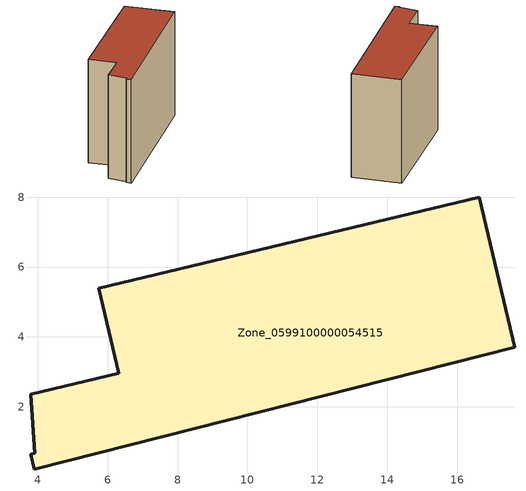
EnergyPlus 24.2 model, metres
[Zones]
Zone_0599100000054515
 floor ground (C_G): 16.64,8.01 17.66,3.71 3.89,0.22 3.79,0.64 3.91,0.67 3.8,2.36 6.32,2.96 5.74,5.4 z0
 wall outside (C_F): 17.66,3.71 16.64,8.01 5.74,5.4 6.32,2.96 3.8,2.36 3.91,0.67 3.79,0.64 3.89,0.22 17.66,3.71 z0:9.56
 roof outside (C_R): 3.79,0.64 3.89,0.22 17.66,3.71 16.64,8.01 5.74,5.4 6.32,2.96 3.8,2.36 3.91,0.67 z9.56
[BUILDING]
Pand.0599100000054515: North Axis=0; Terrain=City; Loads Convergence Tolerance Value=0.04; Temperature Convergence Tolerance Value=0.4; Solar Distribution=FullExterior; Maximum Number of Warmup Days=25; Minimum Number of Warmup Days=1
[Site:Location]
Rotterdam.The.Hague.AP_ZH_NLD Design_Conditions: Latitude=51.96; Longitude=4.45; Time Zone=1; Elevation=-4.5
[SITE:GROUNDTEMPERATURE:BUILDINGSURFACE]
18, 18, 18, 18, 18, 18, 18, 18, 18, 18, 18, 18
[MATERIAL] Thermal Absorptance=0.9; Solar Absorptance=0.7; Visible Absorptance=0.7
Name | Roughness | Thickness | Conductivity | Density | Specific Heat
G.TI.1946 | MediumSmooth | 0.15 | 1 | 540 | 1210
F.TI.1946 | Rough | 0.3 | 0.857143 | 1920 | 840
R.TI.1946 | MediumRough | 0.2 | 0.1 | 1500 | 1000
[CONSTRUCTION]
C_G: G.TI.1946
C_F: F.TI.1946
C_R: R.TI.1946
[ZONE]
Zone_0599100000054515: Type=1; Multiplier=1; Ceiling Height=Autocalculate; Volume=Autocalculate; Floor Area=autocalculate; Part of Total Floor Area=Yes
[ZONEINFILTRATION:DESIGNFLOWRATE]
Infil_Zone_0599100000054515: Zone or ZoneList or Space or SpaceList=Zone_0599100000054515; Schedule=AlwaysOn; Design Flow Rate Calculation Method=Flow/Area; Flow Rate per Floor Area=0.003; Constant Term Coefficient=1; Temperature Term Coefficient=0; Velocity Term Coefficient=0; Velocity Squared Term Coefficient=0
[HVACTEMPLATE:ZONE:IDEALLOADSAIRSYSTEM]
Zone_0599100000054515: Maximum Heating Supply Air Temperature=50; Minimum Cooling Supply Air Temperature=13; Maximum Heating Supply Air Humidity Ratio=0.0156; Minimum Cooling Supply Air Humidity Ratio=0.0077; Heating Limit=NoLimit; Cooling Limit=NoLimit; Dehumidification Control Type=ConstantSensibleHeatRatio; Cooling Sensible Heat Ratio=0.7; Dehumidification Setpoint=60; Humidification Control Type=None; Humidification Setpoint=30; Outdoor Air Method=None; Outdoor Air Flow Rate per Person=0.00944; Outdoor Air Flow Rate per Zone Floor Area=0; Outdoor Air Flow Rate per Zone=0; Demand Controlled Ventilation Type=None; Outdoor Air Economizer Type=NoEconomizer; Heat Recovery Type=None; Sensible Heat Recovery Effectiveness=0.7; Latent Heat Recovery Effectiveness=0.65
[ZONECONTROL:THERMOSTAT]
ThermostatControl_Zone_0599100000054515: Zone or ZoneList=Zone_0599100000054515; Control Type Schedule=DualSetpointControlType; Control 1=Thermostat_Zone_0599100000054515; Temperature Difference Between Cutout And Setpoint=0
[THERMOSTATSETPOINT:DUALSETPOINT]
Thermostat_Zone_0599100000054515: Heating Setpoint Temperature Schedule=HeatingSetpoint_Zone_0599100000054515; Cooling Setpoint Temperature Schedule=CoolingSetpoint_Zone_0599100000054515
[SCHEDULE:COMPACT]
HeatingSetpoint_Zone_0599100000054515: Through: 12/31, For: AllDays, Until: 24:00, 21
CoolingSetpoint_Zone_0599100000054515: Through: 12/31, For: AllDays, Until: 24:00, 24
DualSetpointControlType: Through: 12/31, For: AllDays, Until: 24:00, 4
AlwaysOn: Through: 12/31, For: AllDays, Until: 24:00, 1
